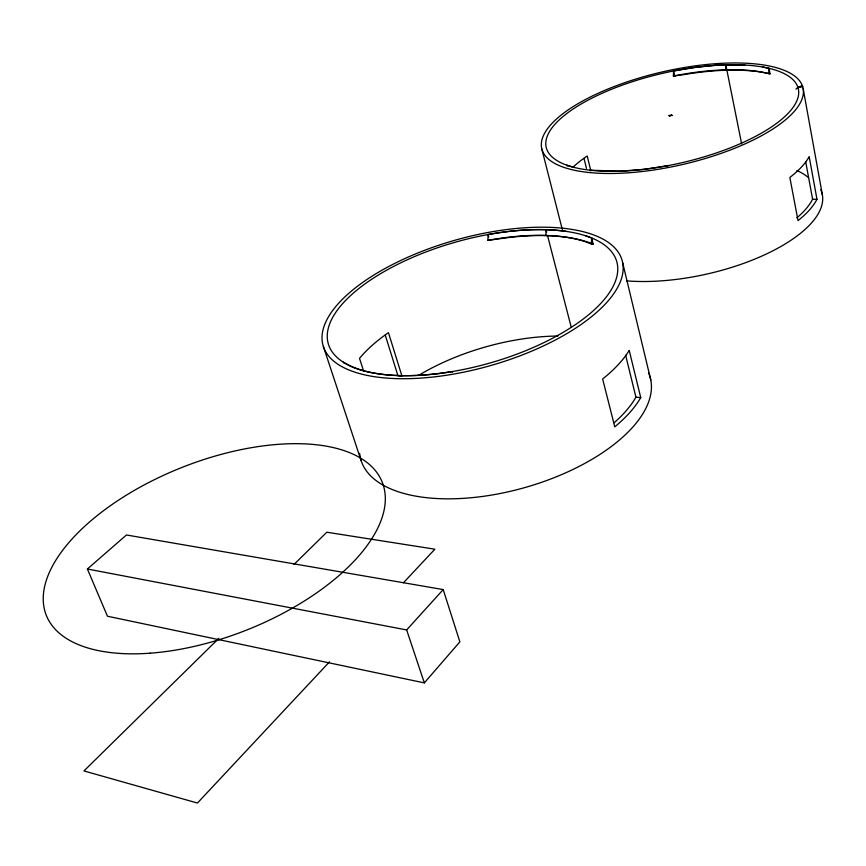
<?xml version="1.0" encoding="UTF-8"?>
<svg xmlns="http://www.w3.org/2000/svg" width="866" height="866" viewBox="0 0 866 866"><rect width="100%" height="100%" fill="white"/><g stroke="black" fill="none" stroke-linecap="round" stroke-linejoin="round"><path stroke-width="1.3" d="M566.516 231.439A149.915 62.807 -15.9 0 0 523.465 230.096A149.97 62.839 -15.9 0 0 351.607 294.646A149.97 62.839 -15.9 0 0 366.599 371.546C390.783 377.132 415.929 376.32 440.415 373.333A149.97 62.839 -15.9 0 0 602.465 301.563A149.97 62.839 -15.9 0 0 566.516 231.439C543.816 228.256 520.715 229.566 498.102 232.857L488.121 234.534L487.883 240.347L499.714 238.756A149.699 63.196 -15.9 0 1 586.867 241.776M591.64 237.955L591.381 244.006L593.156 244.071L591.64 237.955L585.351 235.682M744.912 65.037A129.337 45.692 -13.1 0 0 705.227 66.195A129.391 45.714 -13.1 0 0 547.085 150.056A129.391 45.714 -13.1 0 0 738.438 144.492A129.391 45.714 -13.1 0 0 744.922 65.037L715.846 65.296L694.067 67.537L673.596 70.98L673.369 76.035L683.588 74.671A129.186 45.995 -13.1 0 1 763.931 72.56L770.069 73.848L769.019 68.338L762.881 67.072M769.019 68.338L768.77 73.567L770.069 73.848M424.329 682.884L459.868 641.858L443.208 589.584L126.447 534.982L87.39 569.005L107.449 616.224L424.329 682.884L406.652 629.939L443.208 589.584M329.545 661.797L197.448 803.042L83.959 770.935L218.871 638.318M403.448 582.775L434.862 549.196L326.807 532.222L294.039 564.426M795.951 89.166L797.857 87.26L802.403 85.831L802.674 86.622L797.987 87.661L797.727 86.86L802.533 86.221M669.483 116.455L671.594 114.528M673.369 76.035L682.516 74.324A126.858 45.086 -13.1 0 1 762.491 72.214L768.77 73.567M487.883 240.347L498.199 238.605A147.004 61.941 -15.9 0 1 584.961 241.592L591.381 244.006M668.509 115.514L672.579 115.47M796.839 217.875A126.198 50.347 -12.7 0 0 812.589 199.223L816.974 199.299L809.18 156.638A132.292 50.076 -12.9 0 1 789.857 177.443L798.019 220.635A130.809 52.187 -12.7 0 0 816.974 199.299M589.887 170.201L620.262 171.197L644.131 169.335L667.08 165.817L667.643 166.64M614.135 422.77A145.672 68.62 -15.9 0 0 635.925 397.191L640.743 397.624L629.214 350.384A152.99 68.522 -15.9 0 1 602.639 378.983L614.773 426.841A150.998 71.142 -15.9 0 0 640.743 397.624M547.539 235.66L545.894 235.444L545.991 229.674L546.619 232.066M87.39 569.005L406.652 629.939M572.404 166.954L566.765 165.19L567.36 165.98M726.899 70.211L725.686 69.832L725.816 64.809L741.642 143.864M587.678 242.036L589.291 242.588M590.082 242.881L590.861 243.173M592.398 243.768L593.156 244.071M348.814 365.279L343.326 362.205L344.387 363.211M452.453 372.261L451.857 371.633L440.415 373.333A150.013 62.85 -15.9 0 1 348.803 365.279M323.354 346.422L361.144 460.701M363.568 370.908L359.531 358.372A147.599 66.087 -15.9 0 1 388.455 332.663L401.943 376.039L397.927 375.671L385.262 335.11M488.121 234.534L488.76 236.883M547.777 236.548L571.289 327.413M541.813 148.93L562.315 229.598M625.642 355.266L635.925 397.191M584.052 158.489L586.466 168.415M590.839 170.916L587.224 156.01A127.627 48.301 -12.9 0 0 573.476 166.727M622.708 262.928A155.458 65.145 -15.9 0 1 407.864 378.68A155.458 65.145 -15.9 0 1 387.232 267.313A155.458 65.145 -15.9 0 1 622.708 262.928L650.81 380.077M673.596 70.98L674.733 76.305M805.705 161.79L812.589 199.223M803.15 88.603A134.122 47.392 -13.1 0 1 614.308 173.449A134.122 47.392 -13.1 0 1 599.618 92.608A134.122 47.392 -13.1 0 1 803.15 88.603L822.386 194.893M418.57 375.4A145.293 69.107 -15.9 0 1 557.964 336.04M648.634 372.986A150.413 71.9 -15.9 0 1 523.28 488.013A150.413 71.9 -15.9 0 1 359.639 453.394M796.926 170.548A125.916 50.737 -12.7 0 1 808.552 177.703M820.741 189.708A130.365 52.804 -12.7 0 1 766.129 254.117A130.365 52.804 -12.7 0 1 626.486 280.844M150.208 653.18A180.669 87.498 -21.6 0 0 383.692 486.519A180.669 87.498 -21.6 0 0 108.932 506.729A180.669 87.498 -21.6 0 0 150.208 653.18"/></g></svg>
